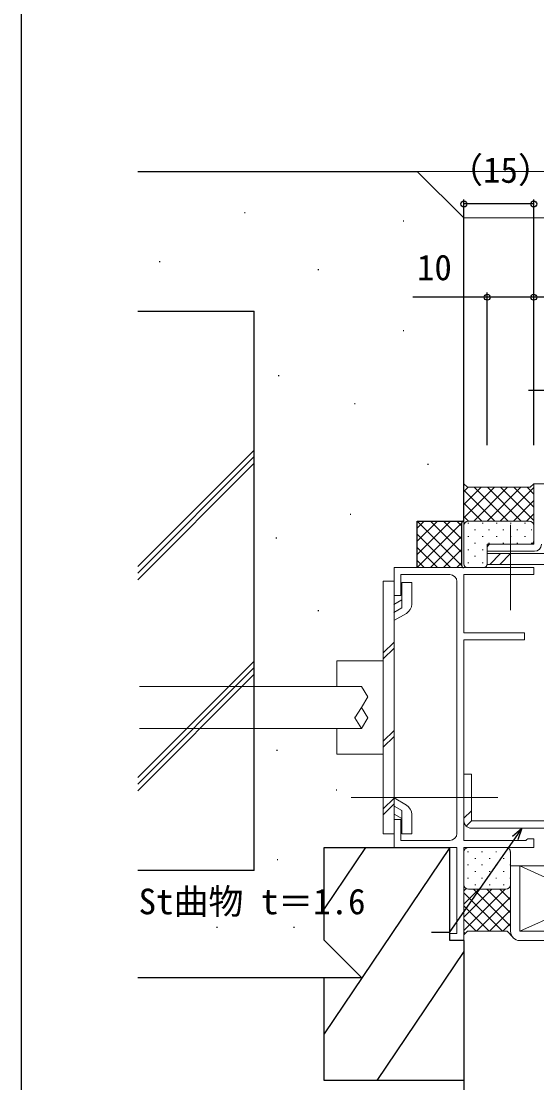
# Model space of a CAD drawing. Units: millimetres, scale not verified. Extents: x -437 to 438, y -554 to 551.
# Drawn here: x -436.8 to -326.2, y -436.7 to -209 of the extents above; entities that cross this region are included whole.
import ezdxf
from ezdxf.enums import TextEntityAlignment as Align

# ---------------------------------------------------------------- set-up
doc = ezdxf.new("R2010")
doc.units = ezdxf.units.MM
doc.header["$LTSCALE"] = 4
for name, color, linetype, lineweight in [('0-2_YKK_11', 1, 'Continuous', 18), ('0-3_YKK_11E', 4, 'Continuous', 18), ('0-4_YKK_12', 2, 'Continuous', 18), ('0-5_YKK_13', 4, 'Continuous', 18)]:
    doc.layers.add(name, color=color, linetype=linetype, lineweight=lineweight)
for name, color, linetype in [('0-7_YKK_D', 6, 'Continuous'), ('0-8_YKK_ZWAK', 7, 'Continuous'), ('0-9_YSS_K', 3, 'Continuous'), ('0-A_YSS_KE', 3, 'Continuous')]:
    doc.layers.add(name, color=color, linetype=linetype)
doc.styles.add('ＭＳ ゴシック', font='')
doc.styles.get('ＭＳ ゴシック').set_extended_font_data('MS Gothic')

msp = doc.modelspace()

# ---------------------------------------------------------------- linework, layer by layer
at = {"layer": '0-2_YKK_11'}
for p, q in [((-336.227, -325.5), (-333.927, -323.2)), ((-334.104, -325.5), (-331.804, -323.2)), ((-340.2, -378.377), (-341.8, -379.977)), ((-341.331, -381.631), (-340.2, -380.5))]:
    msp.add_line(p, q, dxfattribs=at)
at = {"layer": '0-2_YKK_11', "color": 211}
msp.add_lwpolyline([(-306.8, -309.83), (-291.8, -309.83), (-291.8, -308.2), (-326.8, -308.2), (-326.8, -321.2), (-336.8, -321.2), (-336.8, -322.7), (-326.67, -322.7)], dxfattribs=at)
at = {"layer": '0-2_YKK_11'}
for points in [[(-319.1, -323.2), (-336.8, -323.2), (-336.8, -325.5), (-319.1, -325.5)], [(-341.8, -380.5), (-341.8, -370.5), (-340.2, -370.5), (-340.2, -380.5)], [(-340.2, -380.5), (-306.8, -380.5), (-306.8, -382.1), (-340.2, -382.1)]]:
    msp.add_lwpolyline(points, dxfattribs=at)
at = {"layer": '0-2_YKK_11', "color": 211}
msp.add_arc((-326.67, -321.2), 1.5, 270.00001, 359.99999, dxfattribs=at)
at = {"layer": '0-2_YKK_11'}
msp.add_arc((-340.2, -380.5), 1.6, 180, 270, dxfattribs=at)
at = {"layer": '0-3_YKK_11E'}
msp.add_line((-343.3, -329.2), (-343.3, -383.2), dxfattribs=at)
msp.add_lwpolyline([(-344.8, -384.7), (-355.3, -384.7), (-355.3, -380.2), (-356.8, -380.2), (-356.8, -386.2), (-343.3, -386.2), (-343.3, -404.7), (-344.8, -404.7), (-344.8, -406.2), (-341.8, -406.2), (-341.8, -386.2), (-326.8, -386.2), (-326.8, -384.4), (-328.1, -384.4), (-328.294, -384.55), (-328.487, -384.7), (-341.8, -384.7), (-341.8, -341.7), (-328.8, -341.7), (-328.8, -340.2), (-341.8, -340.2), (-341.8, -327.7), (-326.8, -327.7), (-326.8, -326.2), (-356.8, -326.2), (-356.8, -332.2), (-355.3, -332.2), (-355.3, -327.7), (-344.8, -327.7)], dxfattribs=at)
for centre, start, end in [((-344.8, -329.2), 0.00001, 89.99999), ((-344.8, -383.2), 270.00001, 359.99999)]:
    msp.add_arc(centre, 1.5, start, end, dxfattribs=at)
at = {"layer": '0-4_YKK_12'}
for p, q in [((-351.8, -241.2), (-133.557, -241.2)), ((-341.8, -251.2), (-133.557, -251.2))]:
    msp.add_line(p, q, dxfattribs=at)
at = {"layer": '0-5_YKK_13'}
for p, q in [((-335.239, -308.95), (-341.8, -315.511)), ((-338.067, -308.95), (-341.8, -312.683)), ((-340.896, -308.95), (-341.8, -309.854)), ((-341.8, -309.549), (-335.149, -316.2)), ((-332.41, -308.95), (-339.66, -316.2)), ((-339.571, -308.95), (-332.321, -316.2)), ((-329.582, -308.95), (-336.832, -316.2)), ((-336.742, -308.95), (-329.492, -316.2)), ((-326.8, -308.997), (-334.003, -316.2)), ((-333.914, -308.95), (-326.8, -316.064)), ((-331.085, -308.95), (-326.8, -313.235)), ((-328.257, -308.95), (-326.8, -310.407)), ((-326.8, -308.2), (-326.8, -317.2)), ((-326.8, -311.825), (-331.175, -316.2)), ((-341.8, -312.378), (-337.978, -316.2)), ((-341.8, -315.206), (-340.806, -316.2)), ((-327.8, -316.2), (-340.8, -316.2)), ((-340.8, -316.2), (-327.8, -316.2)), ((-326.8, -314.654), (-328.347, -316.2)), ((-341.8, -325.4), (-341.8, -317.191)), ((-340.93, -316.695), (-340.73, -316.695)), ((-339.515, -318.11), (-339.315, -318.11)), ((-337.9, -316.695), (-337.7, -316.695)), ((-336.485, -318.11), (-336.285, -318.11)), ((-334.87, -316.695), (-334.67, -316.695)), ((-333.455, -318.11), (-333.255, -318.11)), ((-331.84, -316.695), (-331.64, -316.695)), ((-331.805, -335.31), (-331.805, -317)), ((-330.425, -318.11), (-330.225, -318.11)), ((-328.81, -316.695), (-328.61, -316.695)), ((-327.395, -318.11), (-327.195, -318.11)), ((-326.8, -317.2), (-326.8, -320.4)), ((-340.93, -319.525), (-340.73, -319.525)), ((-339.515, -320.94), (-339.315, -320.94)), ((-337.9, -319.525), (-337.7, -319.525)), ((-336.485, -320.94), (-336.285, -320.94)), ((-334.87, -319.525), (-334.67, -319.525)), ((-333.455, -320.94), (-333.255, -320.94)), ((-331.84, -319.525), (-331.64, -319.525)), ((-330.425, -320.94), (-330.225, -320.94)), ((-328.81, -319.525), (-328.61, -319.525)), ((-327.395, -320.94), (-327.195, -320.94)), ((-340.93, -322.355), (-340.73, -322.355)), ((-337.9, -322.355), (-337.7, -322.355)), ((-336.8, -321.95), (-336.8, -325.4)), ((-327.6, -321.2), (-336.053, -321.2)), ((-340.93, -325.185), (-340.73, -325.185)), ((-339.515, -323.77), (-339.315, -323.77)), ((-337.9, -325.185), (-337.7, -325.185)), ((-337.6, -326.2), (-341, -326.2)), ((-359.1, -329.072), (-356.8, -329.072)), ((-359.1, -329.072), (-359.1, -383.328)), ((-356.8, -329.072), (-356.8, -383.328)), ((-355.149, -334.853), (-355.149, -329.375)), ((-353, -329.375), (-355.149, -329.375)), ((-353.001, -334.017), (-353.001, -329.375)), ((-356.801, -334.075), (-355.149, -333.121)), ((-356.801, -335.807), (-355.149, -334.853)), ((-356.801, -337.539), (-354.151, -336.009)), ((-359.1, -344.502), (-356.8, -342.202)), ((-359.1, -345.785), (-356.8, -343.485)), ((-369.1, -346.2), (-359.1, -346.2)), ((-369.1, -346.2), (-369.1, -351.7)), ((-365.2, -358.184), (-365.2, -358.45)), ((-369.1, -360.7), (-369.1, -366.2)), ((-359.1, -363.446), (-356.8, -361.146)), ((-359.1, -364.729), (-356.8, -362.429)), ((-369.1, -366.2), (-359.1, -366.2)), ((-334.5, -375.5), (-366, -375.5)), ((-359.1, -377.917), (-356.8, -375.617)), ((-356.8, -375.611), (-354.15, -377.141)), ((-359.1, -379.2), (-356.8, -376.9)), ((-356.8, -377.343), (-355.148, -378.297)), ((-356.8, -379.075), (-355.148, -380.029)), ((-355.148, -378.297), (-355.148, -383.325)), ((-353, -379.133), (-353, -383.325)), ((-359.1, -383.328), (-356.8, -383.328)), ((-352.999, -383.325), (-355.148, -383.325)), ((-340.8, -386.2), (-332.8, -386.2)), ((-341.8, -394.2), (-341.8, -387.2)), ((-340.84, -387.148), (-341.04, -387.148)), ((-339.225, -388.563), (-339.425, -388.563)), ((-337.81, -387.148), (-338.01, -387.148)), ((-336.195, -388.563), (-336.395, -388.563)), ((-334.78, -387.148), (-334.98, -387.148)), ((-333.165, -388.563), (-333.365, -388.563)), ((-331.801, -387.148), (-331.95, -387.148)), ((-331.8, -387.2), (-331.8, -394.2)), ((-340.84, -389.978), (-341.04, -389.978)), ((-339.225, -391.393), (-339.425, -391.393)), ((-337.81, -389.978), (-338.01, -389.978)), ((-336.195, -391.393), (-336.395, -391.393)), ((-334.78, -389.978), (-334.98, -389.978)), ((-333.165, -391.393), (-333.365, -391.393)), ((-331.8, -389.978), (-331.95, -389.978)), ((-329.801, -390.2), (-301.101, -390.2)), ((-298.801, -404.2), (-329.801, -390.2)), ((-329.801, -404.2), (-301.101, -391.239)), ((-340.84, -392.808), (-341.04, -392.808)), ((-337.81, -392.808), (-338.01, -392.808)), ((-334.78, -392.808), (-334.98, -392.808)), ((-331.8, -392.808), (-331.95, -392.808)), ((-341.8, -404.95), (-341.8, -394.2)), ((-341.307, -395.062), (-341.8, -395.555)), ((-332.96, -395.2), (-341.8, -404.04)), ((-335.788, -395.2), (-341.8, -401.212)), ((-338.617, -395.2), (-341.8, -398.383)), ((-341.8, -395.938), (-333.538, -404.2)), ((-340.8, -395.2), (-332.8, -395.2)), ((-332.8, -395.2), (-340.8, -395.2)), ((-339.71, -395.2), (-331.8, -403.11)), ((-339.225, -394.223), (-339.425, -394.223)), ((-336.882, -395.2), (-331.8, -400.281)), ((-336.195, -394.223), (-336.395, -394.223)), ((-334.053, -395.2), (-331.8, -397.453)), ((-333.165, -394.223), (-333.365, -394.223)), ((-331.866, -394.558), (-331.8, -394.625)), ((-331.8, -394.2), (-331.801, -404.2)), ((-331.8, -396.869), (-339.131, -404.2)), ((-341.8, -398.767), (-336.367, -404.2)), ((-331.8, -399.697), (-336.303, -404.2)), ((-341.8, -401.595), (-339.195, -404.2)), ((-331.8, -402.525), (-333.475, -404.2)), ((-341.8, -404.424), (-341.537, -404.687))]:
    msp.add_line(p, q, dxfattribs=at)
at = {"layer": '0-5_YKK_13', "color": 1}
msp.add_line((-298.801, -406.2), (-329.801, -406.2), dxfattribs=at)
at = {"layer": '0-5_YKK_13'}
for points in [[(-341.8, -317.2), (-341.8, -308.2), (-341.05, -308.95), (-327.55, -308.95), (-326.8, -308.2)], [(-363.8, -351.7), (-386.8, -351.7), (-411.401, -351.7)], [(-363.8, -351.7), (-362.4, -353.95), (-363.8, -356.2)], [(-363.8, -360.7), (-365.2, -358.45), (-363.8, -356.2)], [(-363.8, -360.7), (-362.4, -358.45), (-363.8, -356.2)], [(-362.4, -358.479), (-362.4, -358.464), (-362.4, -358.45)], [(-363.8, -360.7), (-386.8, -360.7), (-411.401, -360.7)], [(-331.256, -405.572), (-332.55, -404.2), (-341.05, -404.2), (-341.8, -404.95)]]:
    msp.add_lwpolyline(points, dxfattribs=at)
at = {"layer": '0-5_YKK_13', "color": 1}
for points in [[(-329.801, -390.2), (-329.801, -404.2), (-298.801, -404.2), (-298.801, -378.2), (-296.801, -378.2), (-296.801, -404.2)], [(-331.801, -404.2), (-331.801, -390.2), (-329.801, -390.2)]]:
    msp.add_lwpolyline(points, dxfattribs=at)
at = {"layer": '0-5_YKK_13'}
for centre, radius, start, end in [((-340.8, -317.2), 1, 89.99838, 180.00392), ((-340.8, -317.2), 1, 90, 179.48712), ((-327.8, -317.2), 1, 0, 90), ((-327.8, -317.2), 1, 0, 90), ((-327.6, -320.4), 0.8, 270.00004, 360), ((-336.05, -321.95), 0.75, 90.22739, 179.99864), ((-341, -325.4), 0.8, 180, 270), ((-337.6, -325.4), 0.8, 270, 360), ((-355.301, -334.017), 2.3, 300.00253, 0.00228), ((-355.3, -379.133), 2.3, 0, 59.99975), ((-340.8, -387.2), 1, 90, 180), ((-332.8, -387.2), 1, 0, 90), ((-340.8, -394.2), 1, 180, 270), ((-340.8, -394.2), 1, 180, 270), ((-332.8, -394.2), 1, 270, 0), ((-332.8, -394.2), 1, 270, 0)]:
    msp.add_arc(centre, radius, start, end, dxfattribs=at)
at = {"layer": '0-5_YKK_13', "color": 1}
msp.add_arc((-329.801, -404.2), 2, 180, 270, dxfattribs=at)
at = {"layer": '0-7_YKK_D'}
for p, q in [((-341.8, -299.9), (-341.8, -247.2)), ((-326.8, -299.9), (-326.8, -247.2)), ((-326.8, -248.2), (-341.8, -248.2)), ((-336.8, -299.9), (-336.8, -267.2)), ((-326.8, -285.2), (-326.8, -267.2)), ((-326.8, -299.9), (-326.8, -267.2)), ((-291.8, -268.2), (-326.8, -268.2)), ((-306.8, -288.2), (-327.917, -288.2)), ((-341.8, -406.9), (-341.8, -497.2))]:
    msp.add_line(p, q, dxfattribs=at)
for points in [[(-326.8, -268.2), (-336.8, -268.2), (-352.725, -268.2)], [(-329.343, -382.1), (-330.806, -384.189), (-344.987, -404.441), (-348.787, -404.441)], [(-331.365, -383.797), (-329.343, -382.1), (-330.246, -384.581)]]:
    msp.add_lwpolyline(points, dxfattribs=at)
for centre in [(-341.8, -248.2), (-326.8, -248.2), (-336.8, -268.2), (-326.8, -268.2), (-326.8, -268.2)]:
    msp.add_circle(centre, 0.637, dxfattribs=at)
at = {"layer": '0-8_YKK_ZWAK'}
msp.add_line((-436.8, 516.3), (-436.8, -553.7), dxfattribs=at)
at = {"layer": '0-9_YSS_K'}
for p, q in [((-388.71, -250.123), (-388.91, -250.123)), ((-354.656, -251.856), (-354.856, -251.856)), ((-407, -260.575), (-407.2, -260.575)), ((-372.946, -262.308), (-373.146, -262.308)), ((-354.656, -275.372), (-354.856, -275.372)), ((-381.436, -285.051), (-381.636, -285.051)), ((-365.107, -291.049), (-365.307, -291.049)), ((-411.8, -325.975), (-386.8, -300.975)), ((-411.8, -327.389), (-386.8, -302.389)), ((-411.8, -328.803), (-386.8, -303.803)), ((-349.43, -304.114), (-349.63, -304.114)), ((-366.031, -314.836), (-366.231, -314.836)), ((-351.8, -320.528), (-347.472, -316.2)), ((-351.8, -323.357), (-344.643, -316.2)), ((-351.8, -317.7), (-350.3, -316.2)), ((-342.3, -325.715), (-351.8, -316.215)), ((-342.3, -322.886), (-348.986, -316.2)), ((-342.3, -320.058), (-346.158, -316.2)), ((-342.3, -317.229), (-343.329, -316.2)), ((-351.8, -326.185), (-342.3, -316.685)), ((-342.3, -316.7), (-342.3, -325.7)), ((-381.958, -319.891), (-382.158, -319.891)), ((-344.643, -326.2), (-351.8, -319.043)), ((-348.986, -326.2), (-342.3, -319.514)), ((-347.472, -326.2), (-351.8, -321.872)), ((-346.158, -326.2), (-342.3, -322.342)), ((-350.3, -326.2), (-351.8, -324.7)), ((-343.329, -326.2), (-342.3, -325.171)), ((-372.946, -335.468), (-373.146, -335.468)), ((-411.8, -371.229), (-386.8, -346.229)), ((-411.8, -372.644), (-386.8, -347.644)), ((-411.8, -374.058), (-386.8, -349.058)), ((-381.826, -365.432), (-382.026, -365.432)), ((-369.035, -373.913), (-369.235, -373.913)), ((-344.8, -386.2), (-371.8, -426.2)), ((-362.897, -386.2), (-371.8, -399.389)), ((-381.698, -388.91), (-381.898, -388.91)), ((-409.526, -398.178), (-409.726, -398.178)), ((-394.701, -403.403), (-394.901, -403.403)), ((-378.171, -403.403), (-378.371, -403.403)), ((-341.8, -408.567), (-360.453, -436.2))]:
    msp.add_line(p, q, dxfattribs=at)
for centre, start, end in [((-341.8, -316.7), 90, 180), ((-341.8, -325.7), 180, 270)]:
    msp.add_arc(centre, 0.5, start, end, dxfattribs=at)
at = {"layer": '0-A_YSS_KE'}
for p, q in [((-411.8, -241.2), (-351.8, -241.2)), ((-341.8, -251.2), (-351.8, -241.2)), ((-411.8, -271.2), (-386.8, -271.2)), ((-386.8, -391.2), (-386.8, -271.2)), ((-371.8, -386.2), (-344.8, -386.2)), ((-344.8, -406.2), (-344.8, -386.2)), ((-386.8, -391.2), (-411.8, -391.2)), ((-341.8, -406.2), (-344.8, -406.2)), ((-341.8, -406.2), (-341.8, -436.2)), ((-371.8, -414.2), (-411.8, -414.2)), ((-371.8, -436.2), (-371.8, -414.2)), ((-363.7, -414.2), (-371.8, -414.2)), ((-341.8, -436.2), (-371.8, -436.2))]:
    msp.add_line(p, q, dxfattribs=at)
for points in [[(-351.8, -326.2), (-351.8, -316.2), (-341.8, -316.2), (-341.8, -251.2)], [(-363.7, -414.2), (-371.8, -406.1), (-371.8, -386.2)]]:
    msp.add_lwpolyline(points, dxfattribs=at)

# ---------------------------------------------------------------- texts
at = {"layer": '0-7_YKK_D', "style": 'ＭＳ ゴシック'}
for s, p in [('（15）', (-345.188, -245.305)), ('10', (-351.876, -266.2)), ('St曲物 t＝1.6', (-411.599, -402.211))]:
    msp.add_text(s, height=5.499, dxfattribs=at).set_placement(p, align=Align.BOTTOM_LEFT)

doc.saveas('drawing.dxf')
